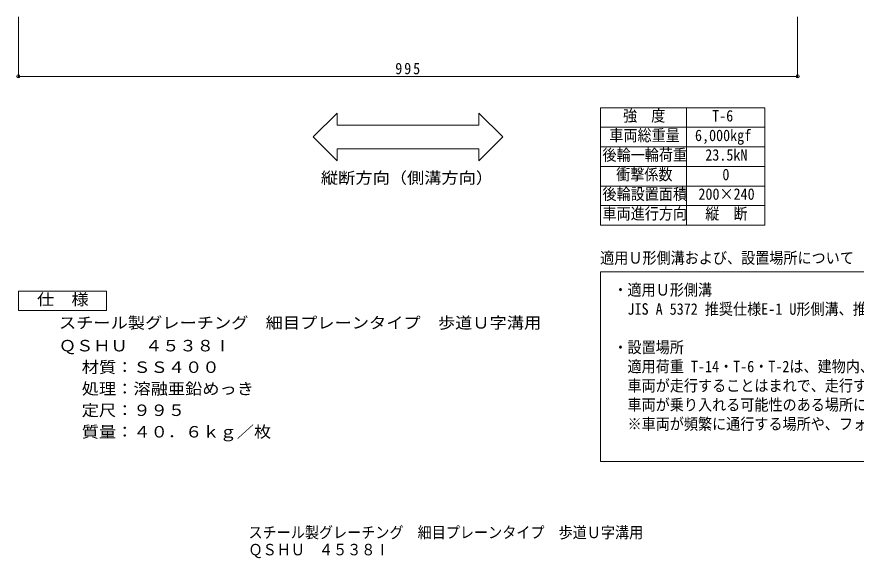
# Model space of a CAD drawing. Units: millimetres, scale not verified. Extents: x -705 to 910, y -691 to 669.
# Drawn here: x -705 to 366, y -691 to 1 of the extents above; entities that cross this region are included whole.
import ezdxf
from ezdxf.enums import TextEntityAlignment as Align

# ---------------------------------------------------------------- set-up
doc = ezdxf.new("R2010")
doc.units = ezdxf.units.MM
doc.header["$LTSCALE"] = 5
doc.header["$PDMODE"] = 32
doc.header["$PDSIZE"] = 4
for name, color, linetype, lineweight in [('E-4', 7, 'Continuous', 9), ('E-5', 7, 'Continuous', 9), ('F-5_F-5ﾚｲﾔ', 7, 'Continuous', 9)]:
    doc.layers.add(name, color=color, linetype=linetype, lineweight=lineweight)
doc.layers.add('F-4_F-4ﾚｲﾔ', color=2, linetype='Continuous')
doc.styles.add('ＭＳ ゴシック', font='')
doc.styles.get('ＭＳ ゴシック').set_extended_font_data('MS Gothic')

msp = doc.modelspace()

# ---------------------------------------------------------------- linework, layer by layer
at = {"layer": 'E-4'}
for p, q in [((-703.29, 0.658), (-703.29, -76.973)), ((291.71, 0.658), (291.71, -76.973)), ((-703.29, -75.473), (291.71, -75.473))]:
    msp.add_line(p, q, dxfattribs=at)
for p in [(-703.29, -75.473), (291.71, -75.473)]:
    msp.add_point(p, dxfattribs=at)
at = {"layer": 'E-5'}
for p, q in [((-296.428, -122.535), (-326.734, -152.842)), ((-296.428, -122.535), (-296.428, -137.842)), ((-115.153, -122.535), (-84.847, -152.842)), ((-115.153, -122.535), (-115.153, -137.842)), ((-296.428, -137.842), (-115.153, -137.842)), ((-326.734, -152.842), (-296.428, -183.148)), ((-84.847, -152.842), (-115.153, -183.148)), ((-296.428, -167.842), (-296.428, -183.148)), ((-296.428, -167.842), (-115.153, -167.842)), ((-115.153, -167.842), (-115.153, -183.148))]:
    msp.add_line(p, q, dxfattribs=at)
at = {"layer": 'E-5', "color": 2}
msp.add_lwpolyline([(-703.29, -374.683), (-703.29, -349.683), (-590.79, -349.683), (-590.79, -374.683)], close=True, dxfattribs=at)
at = {"layer": 'F-5_F-5ﾚｲﾔ', "color": 2}
for p, q in [((40, -115.501), (40, -265.501)), ((40, -115.501), (250, -115.501)), ((150, -115.501), (150, -265.501)), ((250, -115.501), (250, -265.501)), ((40, -140.501), (250, -140.501)), ((40, -165.501), (250, -165.501)), ((40, -190.501), (250, -190.501)), ((40, -215.501), (250, -215.501)), ((40, -240.501), (250, -240.501)), ((40, -265.501), (250, -265.501)), ((40, -325.107), (910, -325.107)), ((40, -567.5), (40, -325.107))]:
    msp.add_line(p, q, dxfattribs=at)
msp.add_lwpolyline([(910, -325.107), (910, -567.5), (40, -567.5)], dxfattribs=at)

# ---------------------------------------------------------------- texts
at = {"layer": 'E-4', "color": 2, "insert": (-222.04, -72.973), "char_height": 14.66, "attachment_point": 7, "style": 'ＭＳ ゴシック'}
msp.add_mtext('\\T1.27;\\W0.9;995', dxfattribs=at)
at = {"layer": 'E-5', "color": 2, "style": 'ＭＳ ゴシック', "width": 1.1}
for s, p in [('縦断方向（側溝方向）', (-317.04, -216.802)), ('仕\u3000様', (-679.54, -372.183)), ('スチール製グレーチング\u3000細目プレーンタイプ\u3000歩道Ｕ字溝用', (-651.529, -401.942)), ('ＱＳＨＵ\u3000４５３８Ⅰ', (-651.529, -431.144)), ('材質：ＳＳ４００', (-622.389, -458.642)), ('処理：溶融亜鉛めっき', (-622.389, -486.143)), ('定尺：９９５', (-622.389, -513.643)), ('質量：４０．６ｋｇ／枚', (-622.389, -541.144))]:
    msp.add_text(s, height=14.66, dxfattribs=at).set_placement(p, align=Align.BOTTOM_LEFT)
at = {"layer": 'F-4_F-4ﾚｲﾔ', "style": 'ＭＳ ゴシック', "width": 0.9}
for s, p in [('スチール製グレーチング\u3000細目プレーンタイプ\u3000歩道Ｕ字溝用', (-409.447, -669.702)), ('ＱＳＨＵ\u3000４５３８Ⅰ', (-409.447, -691.637))]:
    msp.add_text(s, height=14.66, dxfattribs=at).set_placement(p, align=Align.BOTTOM_LEFT)
at = {"layer": 'F-5_F-5ﾚｲﾔ', "style": 'ＭＳ ゴシック', "width": 0.9}
for s, p in [('強\u3000度', (68.75, -137.501)), ('T-6', (182.5, -137.501)), ('車両総重量', (51.25, -162.501)), ('6,000kgf', (160.625, -162.501)), ('後輪一輪荷重', (42.5, -187.501)), ('23.5kN', (173.75, -187.501)), ('衝撃係数', (60, -212.501)), ('0', (195.625, -212.501)), ('後輪設置面積', (42.5, -237.501)), ('200×240', (165, -237.501)), ('車両進行方向', (42.5, -262.501)), ('縦\u3000断', (173.75, -262.501)), ('適用Ｕ形側溝および、設置場所について', (39.559, -319.041)), ('・適用Ｕ形側溝', (56.475, -359.819)), ('\u3000JIS A 5372 推奨仕様E-1 U形側溝、推奨仕様E-2 上ぶた式U形側溝の本体に適用します。', (56.475, -384.288)), ('・設置場所', (56.475, -433.227)), ('\u3000適用荷重 T-14・T-6・T-2は、建物内、建物敷地内、公園敷地内、車道以外で、', (56.475, -457.697)), ('\u3000車両が走行することはまれで、走行することがあっても一時待避などで低速で走行するような、', (56.475, -482.166)), ('\u3000車両が乗り入れる可能性のある場所に設置できます。 ', (56.475, -506.635)), ('\u3000※車両が頻繁に通行する場所や、フォークリフト等の特殊車両が通行する場所には適しません。', (56.475, -531.105))]:
    msp.add_text(s, height=14.66, dxfattribs=at).set_placement(p, align=Align.BOTTOM_LEFT)

doc.saveas('drawing.dxf')
